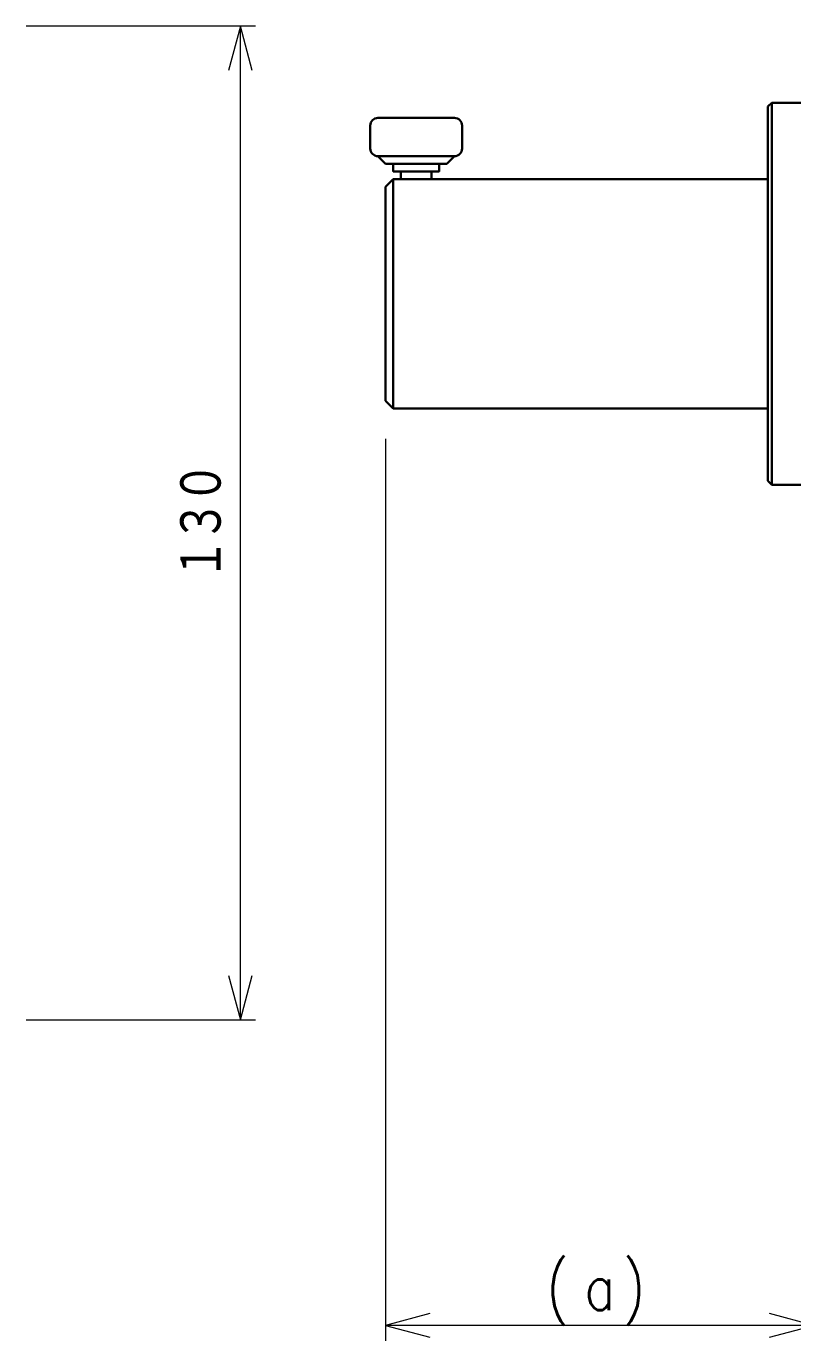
# Model space of a CAD drawing. Header units: millimetres. Extents: x 239 to 954, y 207 to 627.
# Drawn here: x 400.7 to 500.9, y 226.5 to 398.5 of the extents above; entities that cross this region are included whole.
import ezdxf

# ---------------------------------------------------------------- set-up
doc = ezdxf.new("R2010")
doc.units = ezdxf.units.MM
doc.layers.get('0').update_dxf_attribs({"lineweight": 30})
doc.layers.add('寸法', color=7, linetype='Continuous', lineweight=15)
doc.styles.add('BIGFONT', font='txt.shx', dxfattribs={"bigfont": 'bigfont'})
doc.styles.get("Standard").update_dxf_attribs({"font": 'txt', "bigfont": 'extfont2.shx'})

# ---------------------------------------------------------------- blocks, each defined once
blk = doc.blocks.new('A$C21952419')
for p, q in [((259.5, 120), (259, 119.5)), ((259, 119.5), (259, 70.5)), ((259.5, 120), (259.5, 70)), ((265, 120), (259.5, 120)), ((207, 117), (207, 114)), ((218, 118), (208, 118)), ((219, 114), (219, 117)), ((208, 113), (218, 113)), ((210, 110), (209, 109)), ((209, 109), (209, 81)), ((210, 110), (210, 80)), ((210, 110), (259, 110)), ((209, 81), (210, 80)), ((210, 80), (259, 80)), ((259.5, 70), (259, 70.5)), ((259.5, 70), (265, 70))]:
    blk.add_line(p, q)
for points in [[(208, 113), (209, 112), (217, 112), (217, 112), (218, 113)], [(210, 112), (210, 111), (216, 111), (216, 112)], [(211, 111), (211, 110), (215, 110), (215, 111)]]:
    blk.add_lwpolyline(points)
for centre, start, end in [((208, 117), 90, 180), ((218, 117), 0, 90), ((208, 114), 180, 270), ((218, 114), 270, 0)]:
    blk.add_arc(centre, 1, start, end)
blk = doc.blocks.new('A$C2123607D')
for p, q in [((192, 132), (162, 132)), ((190, 132), (188.447, 126.204)), ((190, 2), (190, 132)), ((191.553, 126.204), (190, 132)), ((209, 78), (209, -40)), ((188.447, 7.796), (190, 2)), ((190, 2), (191.553, 7.796)), ((162, 2), (192, 2)), ((214.796, -36.447), (209, -38)), ((265, -38), (259.204, -36.447)), ((265, -38), (209, -38)), ((209, -38), (214.796, -39.553)), ((259.204, -39.553), (265, -38))]:
    blk.add_line(p, q)
at = {"style": 'BIGFONT', "width": 0.833}
for s, p in [('０', (188, 69.5)), ('３', (188, 64.5)), ('１', (188, 59.5))]:
    blk.add_text(s, height=6, rotation=90, dxfattribs=at).set_placement(p)
at = {"width": 0.833}
for s, p in [('(', (230, -36)), (')', (240, -36)), ('a', (235, -36))]:
    blk.add_text(s, height=6, dxfattribs=at).set_placement(p)

msp = doc.modelspace()

# ---------------------------------------------------------------- block references
msp.add_blockref('A$C21952419', (238.66, 268.55))
at = {"layer": '寸法'}
msp.add_blockref('A$C2123607D', (238.66, 266.55), dxfattribs=at)

doc.saveas('drawing.dxf')
